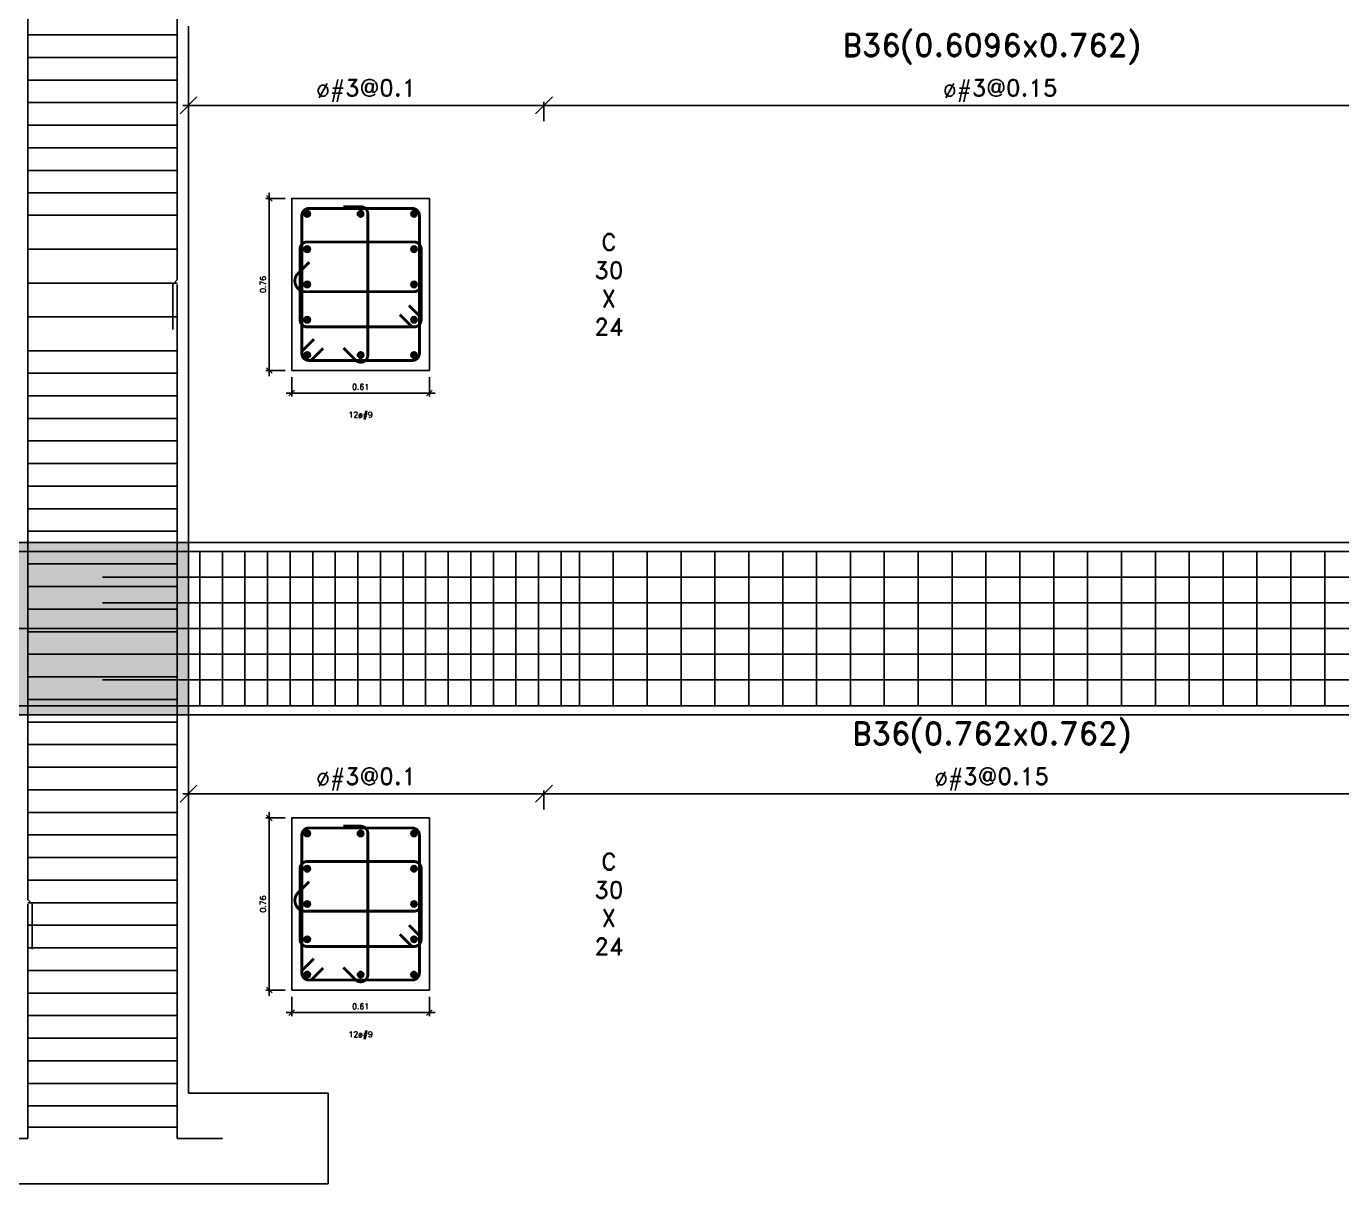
# Model space of a CAD drawing. Header units: inches. Extents: x 2674 to 28325, y -8016 to 21827.
# Drawn here: x 11110.5 to 11401.7, y -2273.3 to -2017.1 of the extents above; entities that cross this region are included whole.
import ezdxf

# ---------------------------------------------------------------- set-up
doc = ezdxf.new("R2010")
doc.units = ezdxf.units.IN
doc.header["$MEASUREMENT"] = 0
for name, color, linetype in [('Beam', 3, 'Continuous'), ('Beam elevation contour', 7, 'Continuous'), ('Beam rebar bot', 2, 'Continuous'), ('Beam rebar top', 2, 'Continuous'), ('Beam tie corner', 6, 'Continuous'), ('Beam tie mid', 4, 'Continuous'), ('Column elevation contorno', 7, 'Continuous'), ('Columns', 5, 'Continuous'), ('Dimensions', 7, 'Continuous'), ('Porticos', 7, 'Continuous'), ('Rebar long', 5, 'Continuous'), ('Rebar tie', 4, 'Continuous'), ('Texts', 7, 'Continuous')]:
    doc.layers.add(name, color=color, linetype=linetype)
doc.layers.add('Beam torsion rebar', color=7, linetype='Continuous', true_color=0xaf0000)
doc.styles.add('Letra', font='romand.shx')
doc.dimstyles.new('Dimension', dxfattribs={"dimscale": 0.083333, "dimtxt": 0.025, "dimasz": 0.025, "dimexe": 0.015, "dimexo": 0.03, "dimgap": 0.015, "dimtad": 1, "dimdec": 1, "dimzin": 0, "dimdsep": 46, "dimlunit": 4, "dimtxsty": 'Letra', "dimblk": 'OBLIQUE', "dimcen": 0.015, "dimdle": 0.025, "dimclrd": 256, "dimclre": 1, "dimclrt": 4, "dimadec": 0, "dimazin": 0, "dimtfac": 1, "dimtdec": 1, "dimtofl": 0, "dimtmove": 0, "dimatfit": 3, "dimfxl": 1, "dimtolj": 1, "dimtzin": 0, "dimarcsym": 0})

# ---------------------------------------------------------------- blocks, each defined once
blk = doc.blocks.new('_Oblique')
at = {"color": 0, "linetype": 'ByBlock', "lineweight": -2}
blk.add_line((-0.5, -0.5), (0.5, 0.5), dxfattribs=at)
blk = doc.blocks.new('*D31')
at = {"color": 1, "linetype": 'ByBlock', "lineweight": -2, "transparency": 16777216}
for p, q in [((-0.3348, 0.381), (-0.4198, 0.381)), ((-0.3348, -0.381), (-0.4198, -0.381))]:
    blk.add_line(p, q, dxfattribs=at)
at = {"linetype": 'ByBlock', "lineweight": -2, "transparency": 16777216}
blk.add_line((-0.4048, -0.406), (-0.4048, 0.406), dxfattribs=at)
at = {"layer": 'Defpoints', "transparency": 16777216}
for p in [(-0.4048, 0.381), (-0.3048, 0.381), (-0.3048, -0.381)]:
    blk.add_point(p, dxfattribs=at)
at = {"lineweight": -2, "transparency": 16777216, "xscale": 0.025, "yscale": 0.025, "zscale": 0.025}
for p, rotation in [((-0.4048, 0.381), 90), ((-0.4048, -0.381), 270)]:
    blk.add_blockref('_Oblique', p, dxfattribs=dict(at, rotation=rotation))
at = {"color": 4, "transparency": 16777216, "insert": (-0.4198, 0), "char_height": 0.025, "attachment_point": 8, "rotation": 90, "style": 'Letra'}
blk.add_mtext('0.76', dxfattribs=at)
blk = doc.blocks.new('*D32')
at = {"color": 1, "linetype": 'ByBlock', "lineweight": -2, "transparency": 16777216}
for p, q in [((-0.3048, -0.411), (-0.3048, -0.496)), ((0.3048, -0.411), (0.3048, -0.496))]:
    blk.add_line(p, q, dxfattribs=at)
at = {"linetype": 'ByBlock', "lineweight": -2, "transparency": 16777216}
blk.add_line((-0.3298, -0.481), (0.3298, -0.481), dxfattribs=at)
at = {"layer": 'Defpoints', "transparency": 16777216}
for p in [(-0.3048, -0.381), (0.3048, -0.381), (0.3048, -0.481)]:
    blk.add_point(p, dxfattribs=at)
at = {"lineweight": -2, "transparency": 16777216, "xscale": 0.025, "yscale": 0.025, "zscale": 0.025, "rotation": 180}
blk.add_blockref('_Oblique', (-0.3048, -0.481), dxfattribs=at)
at = {"lineweight": -2, "transparency": 16777216, "xscale": 0.025, "yscale": 0.025, "zscale": 0.025}
blk.add_blockref('_Oblique', (0.3048, -0.481), dxfattribs=at)
at = {"color": 4, "transparency": 16777216, "insert": (0, -0.466), "char_height": 0.025, "attachment_point": 8, "style": 'Letra'}
blk.add_mtext('0.61', dxfattribs=at)
blk = doc.blocks.new('#9')
blk.add_hatch(color=256).paths.add_polyline_path([(0.0143, 0, 1), (-0.0143, 0, 1)])
at = {"color": 0}
blk.add_circle((0, 0), 0.0143, dxfattribs=at)
blk = doc.blocks.new('*D235')
at = {"linetype": 'ByBlock', "lineweight": -2, "transparency": 16777216}
blk.add_line((725.1101, 4.3744), (726.7341, 4.3744), dxfattribs=at)
at = {"color": 1, "linetype": 'ByBlock', "lineweight": -2, "transparency": 16777216}
for p, q in [((725.1351, 4.3044), (725.1351, 4.3894)), ((726.7091, 4.3044), (726.7091, 4.3894))]:
    blk.add_line(p, q, dxfattribs=at)
at = {"layer": 'Defpoints', "transparency": 16777216}
for p in [(726.7091, 4.3744), (725.1351, 4.2744), (726.7091, 4.2744)]:
    blk.add_point(p, dxfattribs=at)
at = {"lineweight": -2, "transparency": 16777216, "xscale": 0.075, "yscale": 0.075, "zscale": 0.075, "rotation": 180}
blk.add_blockref('_Oblique', (725.1351, 4.3744), dxfattribs=at)
at = {"lineweight": -2, "transparency": 16777216, "xscale": 0.075, "yscale": 0.075, "zscale": 0.075}
blk.add_blockref('_Oblique', (726.7091, 4.3744), dxfattribs=at)
at = {"color": 4, "transparency": 16777216, "insert": (725.9221, 4.3894), "char_height": 0.075, "attachment_point": 8, "style": 'Letra'}
blk.add_mtext('ø#3@0.1', dxfattribs=at)
blk = doc.blocks.new('*D237')
at = {"linetype": 'ByBlock', "lineweight": -2, "transparency": 16777216}
blk.add_line((726.6841, 4.3744), (730.7741, 4.3744), dxfattribs=at)
at = {"color": 1, "linetype": 'ByBlock', "lineweight": -2, "transparency": 16777216}
for p, q in [((726.7091, 4.3044), (726.7091, 4.3894)), ((730.7491, 4.3044), (730.7491, 4.3894))]:
    blk.add_line(p, q, dxfattribs=at)
at = {"layer": 'Defpoints', "transparency": 16777216}
for p in [(730.7491, 4.3744), (726.7091, 4.2744), (730.7491, 4.2744)]:
    blk.add_point(p, dxfattribs=at)
at = {"lineweight": -2, "transparency": 16777216, "xscale": 0.075, "yscale": 0.075, "zscale": 0.075, "rotation": 180}
blk.add_blockref('_Oblique', (726.7091, 4.3744), dxfattribs=at)
at = {"lineweight": -2, "transparency": 16777216, "xscale": 0.075, "yscale": 0.075, "zscale": 0.075}
blk.add_blockref('_Oblique', (730.7491, 4.3744), dxfattribs=at)
at = {"color": 4, "transparency": 16777216, "insert": (728.7291, 4.3894), "char_height": 0.075, "attachment_point": 8, "style": 'Letra'}
blk.add_mtext('ø#3@0.15', dxfattribs=at)
blk = doc.blocks.new('GB 30 X 30')
blk.add_hatch(color=256).paths.add_polyline_path([(0.381, 0.381), (-0.381, 0.381), (-0.381, -0.381), (0.381, -0.381)])
at = {"color": 0}
blk.add_lwpolyline([(0.381, 0.381), (-0.381, 0.381), (-0.381, -0.381), (0.381, -0.381)], close=True, dxfattribs=at)
blk = doc.blocks.new('*D254')
at = {"color": 1, "linetype": 'ByBlock', "lineweight": -2, "transparency": 16777216}
for p, q in [((725.1351, 1.2564), (725.1351, 1.3414)), ((726.7091, 1.2564), (726.7091, 1.3414))]:
    blk.add_line(p, q, dxfattribs=at)
at = {"linetype": 'ByBlock', "lineweight": -2, "transparency": 16777216}
blk.add_line((725.1101, 1.3264), (726.7341, 1.3264), dxfattribs=at)
at = {"layer": 'Defpoints', "transparency": 16777216}
for p in [(726.7091, 1.3264), (725.1351, 1.2264), (726.7091, 1.2264)]:
    blk.add_point(p, dxfattribs=at)
at = {"lineweight": -2, "transparency": 16777216, "xscale": 0.075, "yscale": 0.075, "zscale": 0.075, "rotation": 180}
blk.add_blockref('_Oblique', (725.1351, 1.3264), dxfattribs=at)
at = {"lineweight": -2, "transparency": 16777216, "xscale": 0.075, "yscale": 0.075, "zscale": 0.075}
blk.add_blockref('_Oblique', (726.7091, 1.3264), dxfattribs=at)
at = {"color": 4, "transparency": 16777216, "insert": (725.9221, 1.3414), "char_height": 0.075, "attachment_point": 8, "style": 'Letra'}
blk.add_mtext('ø#3@0.1', dxfattribs=at)
blk = doc.blocks.new('*D256')
at = {"color": 1, "linetype": 'ByBlock', "lineweight": -2, "transparency": 16777216}
for p, q in [((726.7091, 1.2564), (726.7091, 1.3414)), ((730.6731, 1.2564), (730.6731, 1.3414))]:
    blk.add_line(p, q, dxfattribs=at)
at = {"linetype": 'ByBlock', "lineweight": -2, "transparency": 16777216}
blk.add_line((726.6841, 1.3264), (730.6981, 1.3264), dxfattribs=at)
at = {"layer": 'Defpoints', "transparency": 16777216}
for p in [(730.6731, 1.3264), (726.7091, 1.2264), (730.6731, 1.2264)]:
    blk.add_point(p, dxfattribs=at)
at = {"lineweight": -2, "transparency": 16777216, "xscale": 0.075, "yscale": 0.075, "zscale": 0.075, "rotation": 180}
blk.add_blockref('_Oblique', (726.7091, 1.3264), dxfattribs=at)
at = {"lineweight": -2, "transparency": 16777216, "xscale": 0.075, "yscale": 0.075, "zscale": 0.075}
blk.add_blockref('_Oblique', (730.6731, 1.3264), dxfattribs=at)
at = {"color": 4, "transparency": 16777216, "insert": (728.6911, 1.3414), "char_height": 0.075, "attachment_point": 8, "style": 'Letra'}
blk.add_mtext('ø#3@0.15', dxfattribs=at)
blk = doc.blocks.new('C 30 X 24')
at = {"layer": 'Columns'}
blk.add_lwpolyline([(-0.3048, -0.381), (0.3048, -0.381), (0.3048, 0.381), (-0.3048, 0.381)], close=True, dxfattribs=at)
at = {"layer": 'Rebar tie'}
for points in [[(-0.0763, -0.2812, 0.0127, 0.0127, 0), (-0.0225, -0.3351, 0.0127, 0.0127, 0.668179), (0.0318, -0.3126, 0.0127, 0.0127, 0), (0.0318, 0.3126, 0.0127, 0.0127, 0.414214), (0, 0.3444, 0.0127, 0.0127, 0), (-0.0762, 0.3444, 0.0127, 0.0127, 0)], [(-0.2065, -0.2419, 0.0127, 0.0127, 0), (-0.2604, -0.2958, 0.0127, 0.0127, 0), (-0.2604, -0.3048, 0.0127, 0.0127, 0.414214), (-0.2286, -0.3366, 0.0127, 0.0127, 0), (0.2286, -0.3366, 0.0127, 0.0127, 0.414214), (0.2604, -0.3048, 0.0127, 0.0127, 0), (0.2604, 0.3048, 0.0127, 0.0127, 0.414214), (0.2286, 0.3366, 0.0127, 0.0127, 0), (-0.2286, 0.3366, 0.0127, 0.0127, 0.414214), (-0.2604, 0.3048, 0.0127, 0.0127, 0), (-0.2604, -0.3048, 0.0127, 0.0127, 0.414214), (-0.2286, -0.3366, 0.0127, 0.0127, 0), (-0.2196, -0.3366, 0.0127, 0.0127, 0), (-0.1657, -0.2827, 0.0127, 0.0127, 0)], [(0.2143, -0.0935, 0.0127, 0.0127, 0), (0.2682, -0.1473, 0.0127, 0.0127, 0), (0.2682, -0.1563, 0.0127, 0.0127, -0.414214), (0.2364, -0.1881, 0.0127, 0.0127, 0), (-0.2364, -0.1881, 0.0127, 0.0127, -0.414214), (-0.2682, -0.1563, 0.0127, 0.0127, 0), (-0.2682, 0.1563, 0.0127, 0.0127, -0.414214), (-0.2364, 0.1881, 0.0127, 0.0127, 0), (0.2364, 0.1881, 0.0127, 0.0127, -0.414214), (0.2682, 0.1563, 0.0127, 0.0127, 0), (0.2682, -0.1563, 0.0127, 0.0127, -0.414214), (0.2364, -0.1881, 0.0127, 0.0127, 0), (0.2275, -0.1881, 0.0127, 0.0127, 0), (0.1736, -0.1342, 0.0127, 0.0127, 0)], [(-0.2275, 0.0988, 0.0127, 0.0127, 0), (-0.2813, 0.0449, 0.0127, 0.0127, 0.668179), (-0.2364, -0.0318, 0.0127, 0.0127, 0), (0.2364, -0.0318, 0.0127, 0.0127, 0.414214), (0.2682, 0, 0.0127, 0.0127, 0), (0.2682, 0.0762, 0.0127, 0.0127, 0)]]:
    blk.add_lwpolyline(points, format="xyseb", dxfattribs=at)
at = {"layer": 'Rebar long', "color": 0}
for p in [(-0.2364, 0.3126), (0, 0.3126), (0.2364, 0.3126), (-0.2364, 0.1563), (0.2364, 0.1563), (-0.2364, 0), (0.2364, 0), (-0.2364, -0.1563), (0.2364, -0.1563), (-0.2364, -0.3126), (0, -0.3126), (0.2364, -0.3126)]:
    blk.add_blockref('#9', p, dxfattribs=at)
at = {"layer": 'Texts', "insert": (0, -0.581), "char_height": 0.025, "width": 0.056717, "attachment_point": 5, "style": 'Letra'}
blk.add_mtext('12ø#9', dxfattribs=at)
at = {"layer": 'Dimensions'}
for p2, distance, picture, middle in [((-0.3048, 0.381), 0.1, '*D31', (-0.4048, 0)), ((0.3048, -0.381), -0.1, '*D32', (0, -0.481))]:
    dim = blk.add_aligned_dim(p1=(-0.3048, -0.381), p2=p2, distance=distance, dimstyle='Dimension', override={"dimtxt": 0.025, "dimasz": 0.025, "dimpost": '<>'}, dxfattribs=at)
    dim.commit()
    dim.dimension.update_dxf_attribs({"geometry": picture, "text_midpoint": middle})
blk = doc.blocks.new('B33-B34-B35-B36-Story1')
at = {"layer": 'Texts', "insert": (728.6911, 4.6244), "char_height": 0.1, "width": 0.056717, "attachment_point": 5, "style": 'Letra'}
blk.add_mtext('B36(0.6096x0.762)', dxfattribs=at)
at = {"layer": 'Dimensions'}
for p1, p2, text, picture, middle in [((725.1351, 4.2744), (726.7091, 4.2744), 'ø#3@0.1', '*D235', (725.9221, 4.3744)), ((726.7091, 4.2744), (730.7491, 4.2744), 'ø#3@0.15', '*D237', (728.7291, 4.3744))]:
    dim = blk.add_aligned_dim(p1=p1, p2=p2, distance=0.1, text=text, dimstyle='Dimension', override={"dimtxt": 0.075, "dimasz": 0.075, "dimpost": '<>'}, dxfattribs=at)
    dim.commit()
    dim.dimension.update_dxf_attribs({"geometry": picture, "text_midpoint": middle})
blk = doc.blocks.new('B33-B34-B35-B36-Plinth Level')
at = {"layer": 'Beam elevation contour'}
for points in [[(725.1351, 2.4384), (732.247, 2.4384)], [(725.1351, 1.6764), (732.247, 1.6764)]]:
    blk.add_lwpolyline(points, dxfattribs=at)
at = {"layer": 'Beam rebar bot'}
blk.add_lwpolyline([(732.8728, 2.0164), (732.8728, 1.7164), (702.188, 1.7164), (702.188, 2.0164)], dxfattribs=at)
at = {"layer": 'Beam rebar top'}
blk.add_lwpolyline([(702.208, 2.0984), (702.208, 2.3984), (732.8928, 2.3984), (732.8928, 2.0984)], dxfattribs=at)
at = {"layer": 'Beam tie corner'}
for points in [[(725.1851, 2.3984), (725.1851, 1.7164)], [(725.2851, 2.3984), (725.2851, 1.7164)], [(725.3851, 2.3984), (725.3851, 1.7164)], [(725.4851, 2.3984), (725.4851, 1.7164)], [(725.5851, 2.3984), (725.5851, 1.7164)], [(725.6851, 2.3984), (725.6851, 1.7164)], [(725.7851, 2.3984), (725.7851, 1.7164)], [(725.8851, 2.3984), (725.8851, 1.7164)], [(725.9851, 2.3984), (725.9851, 1.7164)], [(726.0851, 2.3984), (726.0851, 1.7164)], [(726.1851, 2.3984), (726.1851, 1.7164)], [(726.2851, 2.3984), (726.2851, 1.7164)], [(726.3851, 2.3984), (726.3851, 1.7164)], [(726.4851, 2.3984), (726.4851, 1.7164)], [(726.5851, 2.3984), (726.5851, 1.7164)], [(726.6851, 2.3984), (726.6851, 1.7164)]]:
    blk.add_lwpolyline(points, dxfattribs=at)
at = {"layer": 'Beam tie mid'}
for points in [[(726.7851, 2.3984), (726.7851, 1.7164)], [(726.8661, 2.3984), (726.8661, 1.7164)], [(727.0161, 2.3984), (727.0161, 1.7164)], [(727.1661, 2.3984), (727.1661, 1.7164)], [(727.3161, 2.3984), (727.3161, 1.7164)], [(727.4661, 2.3984), (727.4661, 1.7164)], [(727.6161, 2.3984), (727.6161, 1.7164)], [(727.7661, 2.3984), (727.7661, 1.7164)], [(727.9161, 2.3984), (727.9161, 1.7164)], [(728.0661, 2.3984), (728.0661, 1.7164)], [(728.2161, 2.3984), (728.2161, 1.7164)], [(728.3661, 2.3984), (728.3661, 1.7164)], [(728.5161, 2.3984), (728.5161, 1.7164)], [(728.6661, 2.3984), (728.6661, 1.7164)], [(728.8161, 2.3984), (728.8161, 1.7164)], [(728.9661, 2.3984), (728.9661, 1.7164)], [(729.1161, 2.3984), (729.1161, 1.7164)], [(729.2661, 2.3984), (729.2661, 1.7164)], [(729.4161, 2.3984), (729.4161, 1.7164)], [(729.5661, 2.3984), (729.5661, 1.7164)], [(729.7161, 2.3984), (729.7161, 1.7164)], [(729.8661, 2.3984), (729.8661, 1.7164)], [(730.0161, 2.3984), (730.0161, 1.7164)], [(730.1661, 2.3984), (730.1661, 1.7164)]]:
    blk.add_lwpolyline(points, dxfattribs=at)
at = {"layer": 'Beam torsion rebar'}
for points in [[(724.7541, 2.2847), (732.8928, 2.2847)], [(724.7541, 2.1711), (732.8928, 2.1711)], [(702.1118, 2.0574), (724.7541, 2.0574)], [(724.7541, 2.0574), (732.8928, 2.0574)], [(724.7541, 1.9437), (732.8928, 1.9437)], [(724.7541, 1.8301), (732.8928, 1.8301)]]:
    blk.add_lwpolyline(points, dxfattribs=at)
at = {"layer": 'Beam', "color": 0}
blk.add_blockref('GB 30 X 30', (724.7541, 2.0574), dxfattribs=at)
at = {"layer": 'Texts', "insert": (728.6911, 1.5764), "char_height": 0.1, "width": 0.056717, "attachment_point": 5, "style": 'Letra'}
blk.add_mtext('B36(0.762x0.762)', dxfattribs=at)
at = {"layer": 'Dimensions'}
for p1, p2, text, picture, middle in [((725.1351, 1.2264), (726.7091, 1.2264), 'ø#3@0.1', '*D254', (725.9221, 1.3264)), ((726.7091, 1.2264), (730.6731, 1.2264), 'ø#3@0.15', '*D256', (728.6911, 1.3264))]:
    dim = blk.add_aligned_dim(p1=p1, p2=p2, distance=0.1, text=text, dimstyle='Dimension', override={"dimtxt": 0.075, "dimasz": 0.075, "dimpost": '<>'}, dxfattribs=at)
    dim.commit()
    dim.dimension.update_dxf_attribs({"geometry": picture, "text_midpoint": middle})

msp = doc.modelspace()

# ---------------------------------------------------------------- linework, layer by layer
at = {"layer": 'Beam rebar bot'}
for points in [[(11143.93, -1769.46), (11143.93, -2073.26)], [(11110.83, -1921.86), (11110.83, -2210.42)], [(11142.93, -2074.26), (11143.93, -2073.26)], [(11142.93, -2074.26), (11142.93, -2084.26)], [(11143.93, -2074.26), (11143.93, -2252.33)], [(11111.83, -2211.42), (11110.83, -2210.42)], [(11110.83, -2211.42), (11110.83, -2252.33)], [(11111.83, -2211.42), (11111.83, -2221.42)], [(11110.83, -2252.33), (11110.83, -2263.33)], [(11143.93, -2252.33), (11143.93, -2263.33)], [(11110.83, -2263.33), (11100.83, -2263.33)], [(11143.93, -2263.33), (11153.93, -2263.33)]]:
    msp.add_lwpolyline(points, dxfattribs=at)
at = {"layer": 'Beam tie corner'}
for points in [[(11110.83, -2019.01), (11143.93, -2019.01)], [(11110.83, -2024.01), (11143.93, -2024.01)], [(11110.83, -2029.01), (11143.93, -2029.01)], [(11110.83, -2034.01), (11143.93, -2034.01)], [(11110.83, -2039.01), (11143.93, -2039.01)], [(11110.83, -2044.01), (11143.93, -2044.01)], [(11110.83, -2049.01), (11143.93, -2049.01)], [(11110.83, -2054.01), (11143.93, -2054.01)], [(11110.83, -2093.91), (11143.93, -2093.91)], [(11110.83, -2098.91), (11143.93, -2098.91)], [(11110.83, -2103.91), (11143.93, -2103.91)], [(11110.83, -2108.91), (11143.93, -2108.91)], [(11110.83, -2113.91), (11143.93, -2113.91)], [(11110.83, -2118.91), (11143.93, -2118.91)], [(11110.83, -2123.91), (11143.93, -2123.91)], [(11110.83, -2128.91), (11143.93, -2128.91)]]:
    msp.add_lwpolyline(points, dxfattribs=at)
at = {"layer": 'Beam tie mid'}
for points in [[(11110.83, -2058.96), (11143.93, -2058.96)], [(11110.83, -2066.46), (11143.93, -2066.46)], [(11110.83, -2073.96), (11143.93, -2073.96)], [(11110.83, -2081.46), (11143.93, -2081.46)], [(11110.83, -2088.96), (11143.93, -2088.96)], [(11110.83, -2131.41), (11143.93, -2131.41)], [(11110.83, -2136.13), (11143.93, -2136.13)], [(11110.83, -2141.13), (11143.93, -2141.13)], [(11110.83, -2146.13), (11143.93, -2146.13)], [(11110.83, -2151.13), (11143.93, -2151.13)], [(11110.83, -2156.13), (11143.93, -2156.13)], [(11110.83, -2161.13), (11143.93, -2161.13)], [(11110.83, -2166.13), (11143.93, -2166.13)], [(11110.83, -2171.13), (11143.93, -2171.13)], [(11110.83, -2176.13), (11143.93, -2176.13)], [(11110.83, -2181.13), (11143.93, -2181.13)], [(11110.83, -2186.13), (11143.93, -2186.13)], [(11110.83, -2191.13), (11143.93, -2191.13)], [(11110.83, -2196.13), (11143.93, -2196.13)], [(11110.83, -2201.13), (11143.93, -2201.13)], [(11110.83, -2206.13), (11143.93, -2206.13)], [(11110.83, -2211.13), (11143.93, -2211.13)], [(11110.83, -2216.13), (11143.93, -2216.13)], [(11110.83, -2221.13), (11143.93, -2221.13)], [(11110.83, -2226.13), (11143.93, -2226.13)], [(11110.83, -2231.13), (11143.93, -2231.13)], [(11110.83, -2236.13), (11143.93, -2236.13)], [(11110.83, -2241.13), (11143.93, -2241.13)], [(11110.83, -2246.13), (11143.93, -2246.13)], [(11110.83, -2251.13), (11143.93, -2251.13)], [(11110.83, -2256.13), (11143.93, -2256.13)], [(11110.83, -2260.83), (11143.93, -2260.83)]]:
    msp.add_lwpolyline(points, dxfattribs=at)
at = {"layer": 'Column elevation contorno'}
for points in [[(11146.43, -2131.41), (11146.43, -2017.11)], [(11146.43, -2253.33), (11146.43, -2169.51)], [(11146.43, -2253.33), (11177.38, -2253.33)], [(11177.38, -2253.33), (11177.38, -2273.33)], [(11077.38, -2273.33), (11177.38, -2273.33)]]:
    msp.add_lwpolyline(points, dxfattribs=at)

# ---------------------------------------------------------------- block references
at = {"layer": 'Dimensions', "color": 0, "xscale": 49.99999999999999, "yscale": 49.99999999999999, "zscale": 49.99999999999999}
for p in [(11184.53, -2074.26), (11184.53, -2211.42)]:
    msp.add_blockref('C 30 X 24', p, dxfattribs=at)
at = {"layer": 'Porticos', "color": 0, "xscale": 49.99999999999999, "yscale": 49.99999999999999, "zscale": 49.99999999999999}
for name in ['B33-B34-B35-B36-Story1', 'B33-B34-B35-B36-Plinth Level']:
    msp.add_blockref(name, (-25110.33, -2253.33), dxfattribs=at)

# ---------------------------------------------------------------- texts
at = {"layer": 'Texts', "char_height": 3.75, "width": 2.8358, "attachment_point": 5, "style": 'Letra'}
for insert in [(11239.5, -2074.26), (11239.5, -2211.42)]:
    msp.add_mtext('C 30 X 24', dxfattribs=dict(at, insert=insert))

doc.saveas('drawing.dxf')
